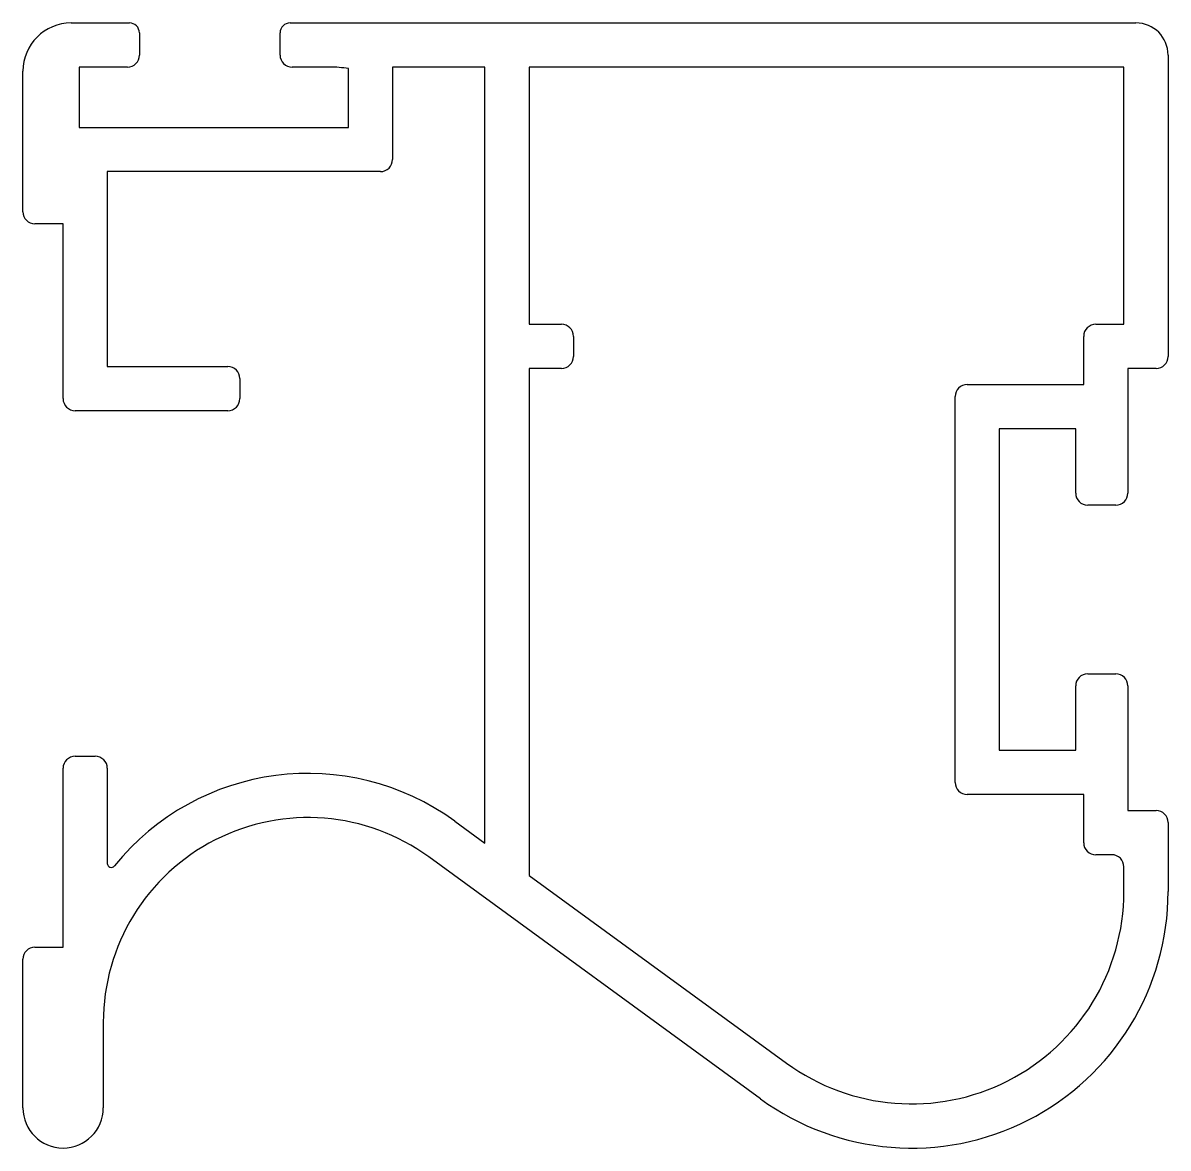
# Model space of a CAD drawing. Extents: x 1635 to 1663.5, y 1637.8 to 1665.8.
import ezdxf

# ---------------------------------------------------------------- set-up
doc = ezdxf.new("R2010")
doc.units = 0
doc.layers.get('0').update_dxf_attribs({"linetype": 'CONTINUOUS'})

msp = doc.modelspace()

# ---------------------------------------------------------------- linework, layer by layer
for p, q in [((1636.198, 1665.773), (1637.648, 1665.773)), ((1641.648, 1665.773), (1662.698, 1665.773)), ((1637.898, 1665.523), (1637.898, 1664.973)), ((1641.398, 1664.973), (1641.398, 1665.523)), ((1663.498, 1664.973), (1663.498, 1657.473)), ((1634.998, 1661.073), (1634.998, 1664.573)), ((1636.398, 1664.673), (1636.398, 1663.173)), ((1637.598, 1664.673), (1636.398, 1664.673)), ((1642.641, 1664.673), (1641.698, 1664.673)), ((1643.098, 1663.173), (1643.098, 1664.637)), ((1644.198, 1664.673), (1644.198, 1662.373)), ((1646.498, 1664.673), (1644.198, 1664.673)), ((1646.498, 1645.36), (1646.498, 1664.673)), ((1662.398, 1664.673), (1647.598, 1664.673)), ((1647.598, 1664.673), (1647.598, 1658.273)), ((1662.398, 1658.273), (1662.398, 1664.673)), ((1636.398, 1663.173), (1643.098, 1663.173)), ((1637.098, 1662.073), (1637.098, 1657.223)), ((1643.898, 1662.073), (1637.098, 1662.073)), ((1635.998, 1660.773), (1635.298, 1660.773)), ((1635.998, 1656.423), (1635.998, 1660.773)), ((1647.598, 1658.273), (1648.398, 1658.273)), ((1661.698, 1658.273), (1662.398, 1658.273)), ((1648.698, 1657.973), (1648.698, 1657.473)), ((1661.398, 1656.773), (1661.398, 1657.973)), ((1637.098, 1657.223), (1640.098, 1657.223)), ((1647.598, 1657.173), (1647.598, 1644.558)), ((1648.398, 1657.173), (1647.598, 1657.173)), ((1662.498, 1657.173), (1662.498, 1654.073)), ((1663.198, 1657.173), (1662.498, 1657.173)), ((1640.398, 1656.923), (1640.398, 1656.423)), ((1658.498, 1656.773), (1661.398, 1656.773)), ((1658.198, 1646.873), (1658.198, 1656.473)), ((1640.098, 1656.123), (1636.298, 1656.123)), ((1659.298, 1655.673), (1659.298, 1647.673)), ((1661.198, 1655.673), (1659.298, 1655.673)), ((1661.198, 1654.073), (1661.198, 1655.673)), ((1662.198, 1653.773), (1661.498, 1653.773)), ((1661.498, 1649.573), (1662.198, 1649.573)), ((1661.198, 1647.673), (1661.198, 1649.273)), ((1662.498, 1649.273), (1662.498, 1646.173)), ((1659.298, 1647.673), (1661.198, 1647.673)), ((1636.298, 1647.523), (1636.798, 1647.523)), ((1635.998, 1642.773), (1635.998, 1647.223)), ((1637.098, 1647.223), (1637.098, 1644.857)), ((1661.398, 1646.573), (1658.498, 1646.573)), ((1661.398, 1645.373), (1661.398, 1646.573)), ((1662.498, 1646.173), (1663.198, 1646.173)), ((1645.749, 1645.906), (1646.498, 1645.36)), ((1663.498, 1645.873), (1663.498, 1644.155)), ((1662.098, 1645.073), (1661.698, 1645.073)), ((1653.356, 1638.998), (1645.101, 1645.017)), ((1662.398, 1644.155), (1662.398, 1644.773)), ((1647.598, 1644.558), (1654.004, 1639.887)), ((1635.298, 1642.773), (1635.998, 1642.773)), ((1634.998, 1638.773), (1634.998, 1642.473)), ((1636.998, 1640.898), (1636.998, 1638.773))]:
    msp.add_line(p, q)
for centre, radius, start, end in [((1636.198, 1664.573), 1.2, 90, 180), ((1637.648, 1665.523), 0.25, 360, 90), ((1641.648, 1665.523), 0.25, 90, 180), ((1662.698, 1664.973), 0.8, 0, 90), ((1637.598, 1664.973), 0.3, 270, 0), ((1641.698, 1664.973), 0.3, 180, 270), ((1642.641, 1661.773), 2.9, 80.9361, 90), ((1643.898, 1662.373), 0.3, 270, 0), ((1635.298, 1661.073), 0.3, 180, 270), ((1648.398, 1657.973), 0.3, 0, 90), ((1661.698, 1657.973), 0.3, 90, 180), ((1648.398, 1657.473), 0.3, 270, 0), ((1663.198, 1657.473), 0.3, 270, 0), ((1640.098, 1656.923), 0.3, 0, 90), ((1658.498, 1656.473), 0.3, 90, 180), ((1636.298, 1656.423), 0.3, 180, 270), ((1640.098, 1656.423), 0.3, 270, 0), ((1661.498, 1654.073), 0.3, 180, 270), ((1662.198, 1654.073), 0.3, 270, 0), ((1661.498, 1649.273), 0.3, 90, 180), ((1662.198, 1649.273), 0.3, 0, 90), ((1636.298, 1647.223), 0.3, 90, 180), ((1636.798, 1647.223), 0.3, 0, 90), ((1642.097, 1640.898), 6.199, 53.9016, 141.0533), ((1658.498, 1646.873), 0.3, 180, 270), ((1663.198, 1645.873), 0.3, 360, 90), ((1642.097, 1640.898), 5.099, 53.9016, 180), ((1661.698, 1645.373), 0.3, 180, 270), ((1662.098, 1644.773), 0.3, 360, 90), ((1637.198, 1644.857), 0.1, 180, 321.0533), ((1657.116, 1644.155), 6.382, 233.9016, 0), ((1657.116, 1644.155), 5.282, 233.9016, 0), ((1635.298, 1642.473), 0.3, 90, 180), ((1635.998, 1638.773), 1, 180, 0)]:
    msp.add_arc(centre, radius, start, end)

doc.saveas('drawing.dxf')
